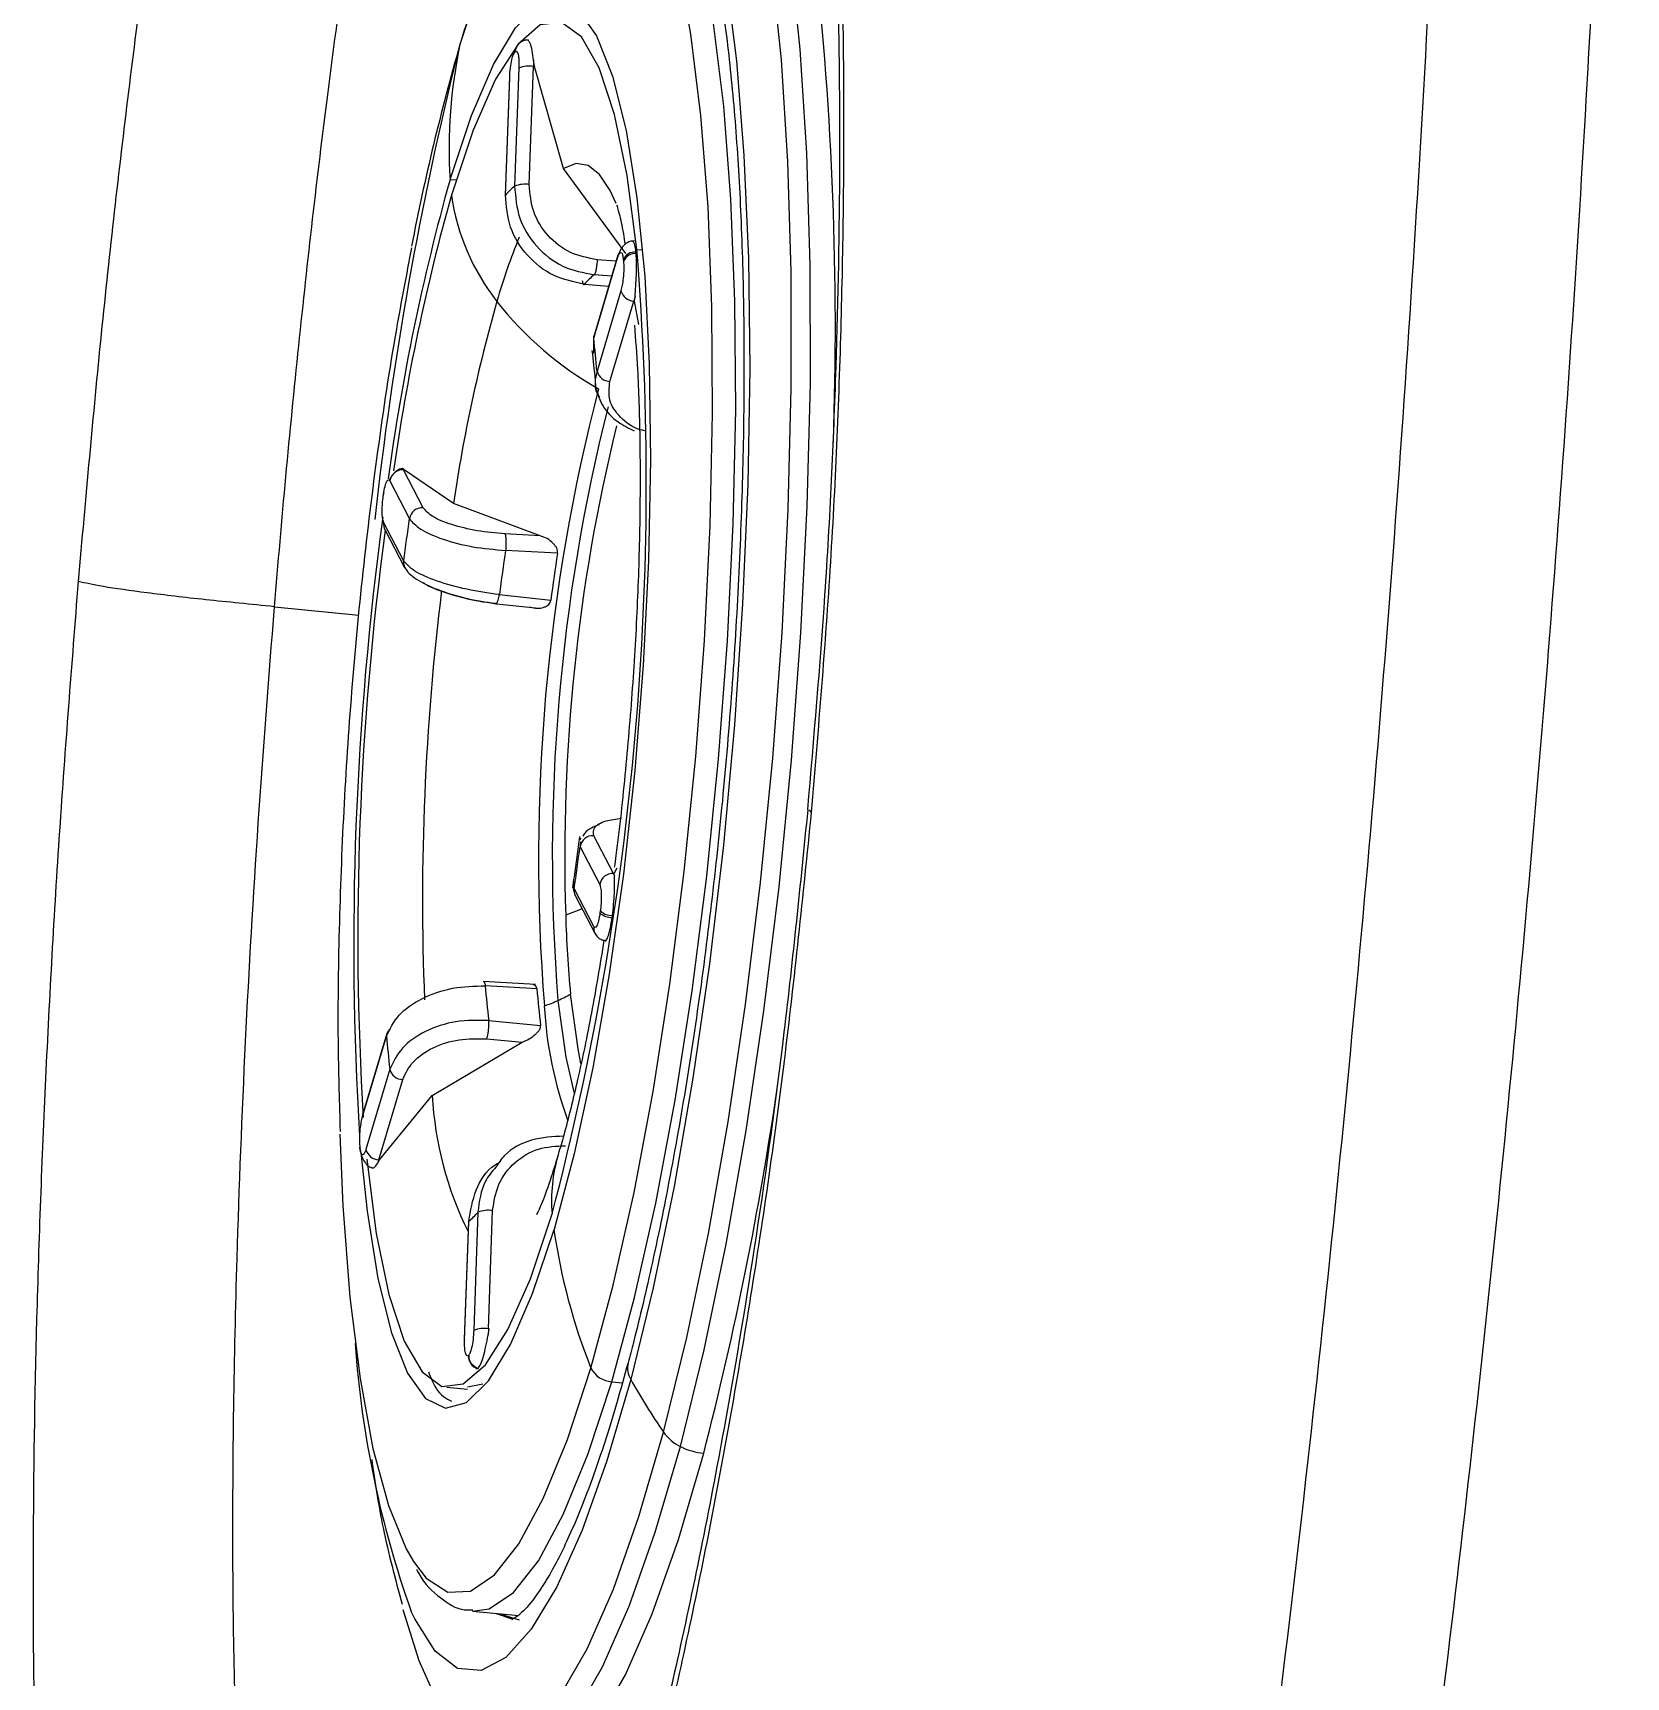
# Model space of a CAD drawing. Extents: x 939 to 1039, y 781 to 934.
# Drawn here: x 1028.76 to 1030.25, y 841.973 to 843.511 of the extents above; entities that cross this region are included whole.
import ezdxf

# ---------------------------------------------------------------- set-up
doc = ezdxf.new("R2010")
doc.units = 0
doc.header["$MEASUREMENT"] = 0
doc.layers.add('1', color=4, linetype='Continuous')

# ---------------------------------------------------------------- blocks, each defined once
blk = doc.blocks.new('Envoy')
at = {"layer": '1', "color": 3, "linetype": 'Continuous', "lineweight": 25}
for p, q in [((90.5604, 44.3265), (90.56, 44.3261)), ((90.5569, 44.3201), (90.5561, 44.3174)), ((90.5567, 44.3185), (90.5572, 44.319)), ((90.575, 44.3052), (90.5743, 44.311)), ((90.5743, 44.311), (90.5743, 44.3052)), ((90.5606, 44.3037), (90.5566, 44.1932)), ((90.5703, 44.1947), (90.5743, 44.3052)), ((90.5743, 44.3052), (90.575, 44.3052)), ((90.6023, 44.2097), (90.575, 44.3052)), ((90.5517, 44.2948), (90.5478, 44.1843)), ((90.548, 44.1848), (90.552, 44.2953)), ((90.6605, 44.1303), (90.6023, 44.2097)), ((90.4962, 44.1995), (90.5017, 44.1991)), ((90.6531, 44.1286), (90.6308, 44.0534)), ((90.67, 44.1316), (90.6701, 44.1301)), ((90.6708, 44.1339), (90.6762, 44.1335)), ((90.6306, 44.051), (90.6529, 44.1262)), ((90.6515, 44.123), (90.6338, 44.1244)), ((90.6582, 44.1246), (90.6584, 44.1231)), ((90.622, 44.1014), (90.6445, 44.0995)), ((90.6473, 44.1091), (90.6311, 44.1103)), ((90.656, 44.0954), (90.6336, 44.0202)), ((90.6457, 44.0105), (90.6681, 44.0857)), ((90.6692, 44.0901), (90.6681, 44.0857)), ((90.6681, 44.0857), (90.6688, 44.0856)), ((90.6688, 44.0856), (90.6692, 44.0901)), ((90.6727, 44.0637), (90.6688, 44.0856)), ((90.6305, 44.0365), (90.6306, 44.051)), ((90.4516, 43.9291), (90.4485, 43.9285)), ((90.4534, 43.9277), (90.4516, 43.9291)), ((90.4516, 43.9291), (90.4526, 43.9277)), ((90.471, 43.8924), (90.4526, 43.9277)), ((90.4526, 43.9277), (90.4534, 43.9277)), ((90.4994, 43.8962), (90.4534, 43.9277)), ((90.4398, 43.9175), (90.4582, 43.8821)), ((90.4338, 43.9057), (90.4335, 43.9038)), ((90.4337, 43.903), (90.434, 43.905)), ((90.5805, 43.8661), (90.4994, 43.8962)), ((90.4526, 43.8429), (90.4342, 43.8782)), ((90.4353, 43.8719), (90.4537, 43.8365)), ((90.5805, 43.8661), (90.5475, 43.8679)), ((90.5966, 43.8498), (90.5481, 43.8524)), ((90.5422, 43.8111), (90.5904, 43.806)), ((90.332, 43.7998), (90.4108, 43.7919)), ((90.5388, 43.8026), (90.5388, 43.8026)), ((90.5392, 43.8025), (90.5458, 43.8018)), ((90.5458, 43.8018), (90.5761, 43.7986)), ((90.8342, 43.6073), (90.8323, 43.6099)), ((90.6186, 43.5833), (90.6173, 43.5817)), ((90.6183, 43.58), (90.6177, 43.5753)), ((90.6177, 43.5753), (90.6361, 43.54)), ((90.649, 43.5502), (90.6306, 43.5856)), ((90.649, 43.5502), (90.6499, 43.5478)), ((90.6497, 43.5502), (90.649, 43.5502)), ((90.6497, 43.5502), (90.6525, 43.5555)), ((90.6499, 43.5478), (90.6497, 43.5502)), ((90.6122, 43.5361), (90.6127, 43.5409)), ((90.6306, 43.5007), (90.6122, 43.5361)), ((90.6133, 43.5297), (90.6317, 43.4944)), ((90.6198, 43.5171), (90.6043, 43.5112)), ((90.6367, 43.5152), (90.6364, 43.5132)), ((90.648, 43.5108), (90.6477, 43.5089)), ((90.6317, 43.4944), (90.6328, 43.4927)), ((90.5761, 43.4464), (90.5272, 43.4493)), ((90.5775, 43.4422), (90.5292, 43.4451)), ((90.5324, 43.4126), (90.5809, 43.4079)), ((90.4144, 43.3228), (90.4367, 43.398)), ((90.437, 43.4005), (90.4146, 43.3253)), ((90.4796, 43.3427), (90.5636, 43.3923)), ((90.5307, 43.3956), (90.5636, 43.3923)), ((90.4398, 43.3672), (90.4175, 43.292)), ((90.4296, 43.2823), (90.4519, 43.3575)), ((90.4303, 43.2823), (90.4796, 43.3427)), ((90.4118, 43.293), (90.4119, 43.2915)), ((90.4121, 43.2936), (90.412, 43.2951)), ((90.4283, 43.2788), (90.4303, 43.2823)), ((90.4296, 43.2823), (90.4283, 43.2788)), ((90.4303, 43.2823), (90.4296, 43.2823)), ((90.5396, 43.2786), (90.54, 43.2789)), ((90.5321, 43.1244), (90.536, 43.2349)), ((90.5135, 43.2245), (90.5095, 43.114)), ((90.5098, 43.1145), (90.5138, 43.225)), ((90.5223, 43.2334), (90.5184, 43.1229)), ((90.5321, 43.1244), (90.5318, 43.1184)), ((90.5318, 43.1184), (90.5329, 43.1243)), ((90.5329, 43.1243), (90.5321, 43.1244)), ((90.5136, 43.0997), (90.5132, 43.0993)), ((90.5202, 43.0868), (90.5222, 43.0872)), ((90.5227, 43.0876), (90.5222, 43.0872)), ((90.4932, 43.0696), (90.5124, 43.0678)), ((90.5267, 43.0726), (90.5124, 43.0697)), ((90.6475, 43.0748), (90.6574, 43.0738)), ((90.5172, 42.8602), (90.5605, 42.856)), ((90.5551, 42.8525), (90.5387, 42.8581))]:
    blk.add_line(p, q, dxfattribs=at)
at = {"layer": '1', "color": 3, "linetype": 'Continuous', "lineweight": 25, "flags": 128}
for points in [[(90.7116, 43.0143), (90.7338, 43.1045), (90.7544, 43.2035), (90.7731, 43.3098), (90.7897, 43.4217), (90.8039, 43.5378), (90.8155, 43.6562), (90.8243, 43.7753), (90.8302, 43.8934), (90.8331, 44.0086), (90.8329, 44.1194), (90.8298, 44.2241), (90.8237, 44.3212), (90.8146, 44.4092), (90.8028, 44.487), (90.7884, 44.5532), (90.7717, 44.6071), (90.7528, 44.6478), (90.732, 44.6747), (90.7097, 44.6874), (90.6862, 44.6857), (90.6696, 44.6763)], [(90.6959, 43.0276), (90.7177, 43.1162), (90.7379, 43.2135), (90.7563, 43.3178), (90.7726, 43.4278), (90.7865, 43.5418), (90.7979, 43.6582), (90.8066, 43.7752), (90.8124, 43.8911), (90.8152, 44.0043), (90.8151, 44.1132), (90.812, 44.216), (90.806, 44.3114), (90.7971, 44.3978)], [(90.754, 44.3894), (90.7639, 44.3105), (90.771, 44.222), (90.7752, 44.1254), (90.7764, 44.0222), (90.7746, 43.914), (90.7698, 43.8025), (90.7622, 43.6894), (90.7518, 43.5766), (90.7387, 43.4658), (90.7233, 43.3588), (90.7057, 43.2573), (90.6862, 43.1628), (90.6651, 43.0768)], [(90.6475, 43.0748), (90.6687, 43.1536), (90.6886, 43.2419), (90.7067, 43.3381), (90.7227, 43.4406), (90.7363, 43.5477), (90.7473, 43.6574), (90.7556, 43.7679), (90.761, 43.8774), (90.7633, 43.9839), (90.7626, 44.0856), (90.7589, 44.1809), (90.7522, 44.268), (90.7426, 44.3454), (90.7304, 44.4119), (90.7156, 44.4664), (90.6986, 44.5077), (90.6797, 44.5354), (90.6592, 44.5488), (90.6517, 44.5501)], [(90.6647, 44.5162), (90.6596, 44.522), (90.6394, 44.5352), (90.618, 44.5342), (90.5957, 44.5191), (90.5729, 44.4901), (90.55, 44.4476), (90.5274, 44.3925), (90.5054, 44.3256)], [(90.6279, 43.0875), (90.6488, 43.165), (90.6683, 43.2517), (90.6861, 43.3462), (90.7018, 43.4468), (90.7152, 43.552), (90.726, 43.6597), (90.7342, 43.7683), (90.7394, 43.8758), (90.7417, 43.9804), (90.7411, 44.0803), (90.7374, 44.1738), (90.7308, 44.2593), (90.7214, 44.3354), (90.7094, 44.4007), (90.6949, 44.4542), (90.6782, 44.4948), (90.6647, 44.5162)], [(90.4962, 44.1995), (90.5161, 44.2594), (90.5367, 44.307), (90.5575, 44.3412), (90.578, 44.3612), (90.5977, 44.3667), (90.6163, 44.3575), (90.6332, 44.3337), (90.6482, 44.296), (90.6609, 44.2452), (90.671, 44.1824), (90.6782, 44.109), (90.6825, 44.0266), (90.6837, 43.9371), (90.6818, 43.8426), (90.6769, 43.745), (90.6689, 43.6466), (90.6583, 43.5496), (90.645, 43.4561), (90.6296, 43.3683), (90.6122, 43.288), (90.5934, 43.2172)], [(90.6708, 44.1339), (90.6619, 44.2032), (90.6501, 44.2603), (90.6357, 44.3038), (90.619, 44.3327), (90.6005, 44.3462), (90.5806, 44.344), (90.5599, 44.3261), (90.5387, 44.2931), (90.5177, 44.2456), (90.4974, 44.1849)], [(90.5517, 44.2948), (90.5517, 44.2948), (90.552, 44.2953)], [(90.6515, 44.177), (90.6459, 44.1891), (90.636, 44.2041), (90.6253, 44.2126), (90.614, 44.2145), (90.6022, 44.2097)], [(90.548, 44.1848), (90.5478, 44.1843), (90.5478, 44.1843)], [(90.6531, 44.1286), (90.653, 44.1279), (90.6529, 44.1262)], [(90.6539, 44.1303), (90.6534, 44.1294), (90.6531, 44.1286)], [(90.6306, 44.051), (90.6306, 44.0527), (90.6308, 44.0534)], [(90.4337, 43.903), (90.4335, 43.9037), (90.4335, 43.9038)], [(90.6186, 43.3725), (90.6159, 43.3862), (90.6089, 43.4374)], [(90.5971, 43.4315), (90.6043, 43.3784), (90.6123, 43.3443)], [(90.4144, 43.3228), (90.4145, 43.3245), (90.4146, 43.3253)], [(90.393, 43.3065), (90.396, 43.2394), (90.4026, 43.1538), (90.412, 43.0778), (90.424, 43.0124), (90.4385, 42.959), (90.4552, 42.9184), (90.4619, 42.9067)], [(90.4118, 43.293), (90.4118, 43.2937), (90.412, 43.2951)], [(90.4128, 43.2891), (90.4186, 43.2343), (90.4286, 43.1715), (90.4413, 43.1206), (90.4563, 43.0829), (90.4733, 43.0592), (90.4918, 43.05), (90.5116, 43.0555), (90.5321, 43.0755), (90.5528, 43.1097), (90.5734, 43.1573), (90.5934, 43.2172)], [(90.4182, 43.2829), (90.4271, 43.2135), (90.439, 43.1564), (90.4534, 43.1129), (90.47, 43.084), (90.4885, 43.0705), (90.5084, 43.0727), (90.5292, 43.0906), (90.5503, 43.1237), (90.5713, 43.1711), (90.5917, 43.2318)], [(90.5135, 43.2245), (90.5135, 43.2245), (90.5138, 43.225)], [(90.5098, 43.1145), (90.5095, 43.114), (90.5095, 43.114)], [(90.5095, 43.114), (90.5097, 43.1135), (90.5098, 43.1134)], [(90.4619, 42.9067), (90.4738, 42.8912), (90.494, 42.878), (90.5154, 42.879), (90.5377, 42.8941), (90.5605, 42.9231), (90.5834, 42.9656), (90.606, 43.0207), (90.6279, 43.0875)], [(90.6651, 43.0768), (90.6428, 43.0008), (90.6196, 42.9359), (90.5959, 42.8831), (90.572, 42.8433), (90.5483, 42.817), (90.5253, 42.8048), (90.5032, 42.8067), (90.4824, 42.8229), (90.4632, 42.8529), (90.4599, 42.8598)], [(90.5173, 42.8602), (90.5329, 42.8624), (90.5556, 42.8778), (90.5788, 42.9074), (90.6021, 42.9506), (90.6251, 43.0067), (90.6475, 43.0748)], [(90.483, 42.7786), (90.4857, 42.7739), (90.5061, 42.7475), (90.528, 42.7351), (90.5511, 42.7367), (90.5751, 42.7525), (90.5997, 42.7821), (90.6244, 42.8251), (90.6489, 42.8809), (90.6728, 42.9488), (90.6959, 43.0276)], [(90.5173, 42.7302), (90.5184, 42.7292), (90.5407, 42.7165), (90.5642, 42.7182), (90.5887, 42.7342), (90.6136, 42.7643), (90.6388, 42.8081), (90.6637, 42.865), (90.6881, 42.934), (90.7116, 43.0143)], [(90.5673, 42.7073), (90.5851, 42.71), (90.6097, 42.7261), (90.6348, 42.7564), (90.6602, 42.8005), (90.6853, 42.8577), (90.7098, 42.9272), (90.7334, 43.008)], [(90.4519, 42.8619), (90.4671, 42.8139), (90.483, 42.7786)], [(90.5446, 42.8575), (90.5456, 42.8569), (90.5608, 42.852)]]:
    blk.add_lwpolyline(points, dxfattribs=at)
at = {"layer": '1', "color": 3, "linetype": 'Continuous', "lineweight": 25}
for centre, radius, start, end in [((87.6636, 44.0612), 3.1929, 358.0687, 6.3115), ((90.5682, 44.3186), 0.011, 133.4001, 178.257), ((93.6921, 43.5277), 3.2853, 166.0385, 173.8198), ((92.5658, 43.7311), 2.1444, 163.9046, 169.0908), ((90.9636, 44.2285), 0.4683, 168.0328, 183.5524), ((90.5677, 44.3182), 0.011, 133.4071, 178.2765), ((90.5701, 44.2797), 0.0258, 80.7956, 111.7319), ((92.4921, 43.641), 2.0726, 164.3676, 172.2842), ((90.5956, 44.1448), 0.0621, 128.8472, 139.9582), ((90.5662, 44.1692), 0.0258, 80.7956, 111.7319), ((92.426, 43.6454), 2.0026, 164.372, 171.9212), ((90.7025, 44.2138), 0.2071, 188.0274, 218.3395), ((91.1233, 43.9164), 0.6073, 157.836, 163.8467), ((87.983, 43.9153), 2.6967, 345.3186, 4.6489), ((90.6694, 44.1192), 0.0124, 87.2648, 154.0594), ((90.6695, 44.1177), 0.0124, 87.2934, 154.0097), ((90.6624, 44.0692), 0.0517, 127.3661, 141.4615), ((91.9698, 43.6792), 1.4864, 164.141, 171.6021), ((90.791, 44.2811), 0.3183, 217.9528, 240.658), ((90.6684, 44.0985), 0.0128, 194.1735, 268.5878), ((89.5807, 43.9316), 1.0566, 4.8092, 6.4874), ((90.6461, 44.0233), 0.0128, 194.173, 268.5883), ((92.3261, 43.5644), 1.7472, 165.4407, 184.5278), ((92.3156, 43.5661), 1.7238, 165.8771, 184.4813), ((92.2916, 43.5674), 1.6882, 166.2442, 181.9056), ((90.4519, 43.9155), 0.0123, 86.7231, 170.7164), ((90.435, 43.9055), 0.00118, 123.1885, 209.2661), ((93.3571, 43.4833), 2.951, 172.207, 183.4659), ((92.6176, 43.5566), 2.1839, 171.4284, 172.4675), ((90.4703, 43.8801), 0.0123, 86.7216, 170.7172), ((93.2406, 43.4907), 2.8307, 172.2701, 183.4178), ((90.4446, 43.8767), 0.0105, 171.5416, 207.5293), ((92.3718, 43.5735), 1.8449, 171.3019, 172.5989), ((92.4444, 43.5661), 1.8694, 171.2729, 172.6267), ((90.463, 43.8414), 0.0105, 171.6411, 216.8272), ((92.8201, 43.5258), 2.3497, 172.9321, 182.2861), ((88.4531, 43.8615), 2.1835, 351.4283, 352.4676), ((90.6299, 43.5733), 0.0123, 86.7218, 170.7177), ((90.6483, 43.538), 0.0123, 86.7231, 170.7164), ((90.6225, 43.5345), 0.0104, 171.5299, 207.541), ((91.6883, 43.541), 1.0844, 181.5703, 185.482), ((90.6481, 43.5267), 0.0178, 228.9676, 268.7853), ((90.6484, 43.5286), 0.0178, 228.9685, 268.7844), ((90.6409, 43.4992), 0.0104, 171.4823, 207.5891), ((91.4025, 43.515), 0.8762, 184.5783, 186.7125), ((91.4496, 43.5113), 0.8749, 184.527, 186.7875), ((90.5395, 43.5615), 0.1422, 293.8837, 299.2112), ((90.5338, 43.5742), 0.1562, 288.8812, 293.8816), ((90.9539, 43.4461), 0.3701, 183.0303, 200.1103), ((90.4434, 43.3985), 0.00671, 116.2001, 184.5392), ((91.4961, 43.4874), 1.0631, 184.823, 186.4909), ((90.4522, 43.3703), 0.0128, 194.1499, 268.6122), ((90.7974, 43.3584), 0.3182, 182.8379, 206.7097), ((87.5916, 43.8192), 3.2448, 345.5227, 351.7081), ((90.4172, 43.292), 0.00531, 162.8869, 205.6068), ((90.4299, 43.2952), 0.0128, 194.1735, 268.5878), ((90.7443, 43.2442), 0.1532, 163.7251, 184.6383), ((90.5319, 43.2094), 0.0258, 80.7891, 111.7384), ((90.475, 43.2731), 0.0618, 308.8184, 319.9871), ((91.1461, 43.2952), 0.5582, 188.0353, 201.8387), ((90.528, 43.0989), 0.0258, 80.7933, 111.733), ((91.3432, 43.1756), 0.938, 183.9795, 199.6723), ((90.5254, 43.0989), 0.0122, 178.5213, 255.08), ((90.5258, 43.0993), 0.0122, 178.5032, 255.0981), ((90.6487, 43.098), 0.0232, 206.6591, 266.9634), ((90.6826, 43.0877), 0.0205, 166.1565, 211.8533), ((91.2397, 43.4012), 0.6598, 209.4456, 214.4899), ((90.7307, 43.0528), 0.043, 215.8863, 243.6096), ((90.7381, 43.0655), 0.0577, 242.6569, 265.3751)]:
    blk.add_arc(centre, radius, start, end, dxfattribs=at)
for points, knots in [([(90.6338, 39.4842), (90.7177, 39.8149), (90.8855, 40.4771), (91.085, 41.484), (91.2446, 42.5005), (91.3591, 43.5259), (91.4284, 44.557), (91.4514, 45.5909), (91.4281, 46.624), (91.3586, 47.6534), (91.2441, 48.6766), (91.0847, 49.6913), (90.8854, 50.6971), (90.7176, 51.3588), (90.6338, 51.6894)], [0, 0, 0, 0, 0.082893, 0.165977, 0.249302, 0.33286, 0.416585, 0.500355, 0.584053, 0.667606, 0.750973, 0.834144, 0.917137, 1, 1, 1, 1]), ([(90.9092, 51.2008), (90.9809, 50.8937), (91.1241, 50.2799), (91.2936, 49.3497), (91.4284, 48.4144), (91.5248, 47.4744), (91.583, 46.5314), (91.6024, 45.5868), (91.583, 44.6422), (91.5248, 43.6992), (91.4284, 42.7592), (91.2936, 41.8239), (91.1241, 40.8937), (90.9809, 40.2799), (90.9092, 39.9728)], [0, 0, 0, 0, 0.083419, 0.166756, 0.250078, 0.333392, 0.416698, 0.499998, 0.583299, 0.666606, 0.749922, 0.833247, 0.916586, 1, 1, 1, 1]), ([(90.8342, 43.6073), (90.8408, 43.6855), (90.8538, 43.8418), (90.8634, 44.0749), (90.8657, 44.302), (90.8599, 44.5193), (90.8467, 44.7233), (90.8265, 44.9104), (90.7999, 45.0775), (90.7677, 45.2214), (90.7308, 45.3398), (90.69, 45.4303), (90.6464, 45.4912), (90.6007, 45.5214), (90.5541, 45.5203), (90.5072, 45.4877), (90.4608, 45.4243), (90.4157, 45.3313), (90.3722, 45.2105), (90.331, 45.0642), (90.2923, 44.8951), (90.2566, 44.7063), (90.224, 44.5012), (90.1949, 44.2832), (90.1691, 44.0562), (90.1553, 43.901), (90.1484, 43.8234)], [0, 0, 0, 0, 0.041569, 0.083137, 0.12471, 0.166294, 0.207894, 0.249513, 0.291157, 0.33283, 0.374536, 0.416275, 0.458047, 0.499851, 0.541682, 0.583529, 0.625374, 0.667204, 0.709005, 0.750763, 0.792461, 0.83409, 0.87565, 0.917147, 0.958592, 1, 1, 1, 1]), ([(90.332, 43.7998), (90.3354, 43.8404), (90.3425, 43.9223), (90.3545, 44.0435), (90.3675, 44.1629), (90.3818, 44.2809), (90.3981, 44.4026), (90.4174, 44.532), (90.4396, 44.6619), (90.4637, 44.7851), (90.4893, 44.8982), (90.5156, 44.997), (90.5435, 45.0845), (90.5714, 45.1561), (90.601, 45.2156), (90.6308, 45.2596), (90.6613, 45.2887), (90.6907, 45.303), (90.7099, 45.2999), (90.7188, 45.2984)], [0, 0, 0, 0, 0.049521, 0.099962, 0.149511, 0.199199, 0.251203, 0.310038, 0.377039, 0.440028, 0.503061, 0.570568, 0.629213, 0.694737, 0.755399, 0.819548, 0.881558, 0.944741, 1, 1, 1, 1]), ([(90.7391, 45.2906), (90.7312, 45.2957), (90.7161, 45.3054), (90.715, 45.3059), (90.7252, 45.2861), (90.7408, 45.2488), (90.7603, 45.1907), (90.7817, 45.1087), (90.7985, 45.0271), (90.8112, 44.9526), (90.8225, 44.8763), (90.8348, 44.7756), (90.8458, 44.655), (90.8542, 44.5193), (90.8595, 44.3762), (90.8612, 44.2093), (90.8576, 44.0186), (90.8482, 43.8157), (90.8362, 43.677), (90.8303, 43.61)], [0, 0, 0, 0, 0.061963, 0.117118, 0.165667, 0.212943, 0.277504, 0.342141, 0.399051, 0.435921, 0.471336, 0.521045, 0.586912, 0.639822, 0.699927, 0.767235, 0.841753, 0.923494, 1, 1, 1, 1]), ([(90.6516, 44.5486), (90.6459, 44.549), (90.6318, 44.5499), (90.6108, 44.5376), (90.5885, 44.516), (90.566, 44.4819), (90.5432, 44.435), (90.523, 44.3825), (90.5108, 44.3432), (90.5056, 44.3264)], [0, 0, 0, 0, 0.08795, 0.220943, 0.367469, 0.535898, 0.707126, 0.875346, 1, 1, 1, 1]), ([(90.6903, 44.5515), (90.6903, 44.5516), (90.6901, 44.5518), (90.6986, 44.544), (90.7103, 44.524), (90.723, 44.4918), (90.7353, 44.4479), (90.7466, 44.3923), (90.7561, 44.326), (90.7635, 44.2501), (90.7685, 44.1659), (90.7711, 44.0748), (90.7712, 43.9781), (90.7686, 43.8775), (90.7635, 43.7742), (90.7559, 43.67), (90.7459, 43.5661), (90.7337, 43.4643), (90.7195, 43.366), (90.7033, 43.2726), (90.686, 43.1871), (90.6721, 43.1285), (90.6643, 43.0988), (90.6626, 43.0926)], [0, 0, 0, 0, 0.027775, 0.070516, 0.115619, 0.161832, 0.210181, 0.260096, 0.310999, 0.3625, 0.414365, 0.466456, 0.51869, 0.571014, 0.623394, 0.675805, 0.728227, 0.780637, 0.833016, 0.885341, 0.937579, 0.986801, 1, 1, 1, 1]), ([(90.5694, 44.3296), (90.5693, 44.3296), (90.5683, 44.33), (90.5662, 44.3297), (90.5633, 44.3288), (90.5615, 44.3273), (90.5606, 44.3266)], [0, 0, 0, 0, 0.0161437, 0.3453809, 0.6748393, 1, 1, 1, 1]), ([(90.5743, 44.311), (90.5739, 44.3141), (90.573, 44.3204), (90.5713, 44.327), (90.57, 44.3287), (90.5694, 44.3295)], [0, 0, 0, 0, 0.341305, 0.691165, 1, 1, 1, 1]), ([(90.552, 44.2953), (90.5521, 44.2982), (90.5525, 44.304), (90.5538, 44.3114), (90.5553, 44.3165), (90.5563, 44.3179), (90.5567, 44.3185)], [0, 0, 0, 0, 0.279478, 0.558998, 0.779402, 1, 1, 1, 1]), ([(90.5572, 44.319), (90.5578, 44.3192), (90.5589, 44.3196), (90.5601, 44.3158), (90.5607, 44.3103), (90.5606, 44.3059), (90.5606, 44.3037)], [0, 0, 0, 0, 0.279665, 0.559237, 0.779579, 1, 1, 1, 1]), ([(90.5566, 44.1932), (90.5574, 44.183), (90.559, 44.1627), (90.5759, 44.1358), (90.6008, 44.1161), (90.621, 44.1122), (90.6311, 44.1103)], [0, 0, 0, 0, 0.250033, 0.500047, 0.750037, 1, 1, 1, 1]), ([(90.6338, 44.1244), (90.6252, 44.126), (90.608, 44.1293), (90.5868, 44.1461), (90.5724, 44.1688), (90.571, 44.1861), (90.5703, 44.1947)], [0, 0, 0, 0, 0.249838, 0.500219, 0.7505, 1, 1, 1, 1]), ([(90.622, 44.1014), (90.612, 44.1035), (90.5921, 44.1076), (90.5673, 44.1274), (90.5504, 44.1543), (90.5488, 44.1746), (90.548, 44.1848)], [0, 0, 0, 0, 0.2499723, 0.499981, 0.7499741, 1, 1, 1, 1]), ([(90.6523, 44.1749), (90.6522, 44.1752), (90.6518, 44.1763), (90.6544, 44.1675), (90.6574, 44.1549), (90.6593, 44.142), (90.6599, 44.1386)], [0, 0, 0, 0, 0.114766, 0.465328, 0.857938, 1, 1, 1, 1]), ([(90.6684, 44.1419), (90.667, 44.1418), (90.6644, 44.1418), (90.6603, 44.1394), (90.6566, 44.1356), (90.6548, 44.132), (90.6539, 44.1303)], [0, 0, 0, 0, 0.25688, 0.512533, 0.76155, 1, 1, 1, 1]), ([(90.67, 44.1316), (90.6697, 44.1339), (90.669, 44.1387), (90.6676, 44.142), (90.6667, 44.1416), (90.6664, 44.1414)], [0, 0, 0, 0, 0.379601, 0.76811, 1, 1, 1, 1]), ([(90.4602, 44.1354), (90.4553, 44.1103), (90.4434, 44.0487), (90.4282, 43.9472), (90.4142, 43.8336), (90.4036, 43.7208), (90.3962, 43.6084), (90.392, 43.4968), (90.3907, 43.3963), (90.3926, 43.3349), (90.3934, 43.309)], [0, 0, 0, 0, 0.097037, 0.23753, 0.372377, 0.504506, 0.635889, 0.767911, 0.902047, 1, 1, 1, 1]), ([(90.6529, 44.1262), (90.6535, 44.1278), (90.6547, 44.1311), (90.6564, 44.1315), (90.6576, 44.1292), (90.658, 44.1261), (90.6582, 44.1246)], [0, 0, 0, 0, 0.279474, 0.559006, 0.779402, 1, 1, 1, 1]), ([(90.6692, 44.0901), (90.6695, 44.0932), (90.6699, 44.0994), (90.6705, 44.1104), (90.6707, 44.1213), (90.6703, 44.1272), (90.6701, 44.1301)], [0, 0, 0, 0, 0.246571, 0.499356, 0.752627, 1, 1, 1, 1]), ([(90.6338, 44.1244), (90.6337, 44.1236), (90.6337, 44.122), (90.6333, 44.1189), (90.6328, 44.1153), (90.6321, 44.1124), (90.6315, 44.1109), (90.6312, 44.1105), (90.6311, 44.1103)], [0, 0, 0, 0, 0.1247162, 0.2493441, 0.5000214, 0.750656, 0.8752576, 1, 1, 1, 1]), ([(90.6584, 44.1231), (90.6585, 44.1207), (90.6588, 44.1159), (90.6582, 44.1076), (90.6572, 44.1004), (90.6564, 44.0971), (90.656, 44.0954)], [0, 0, 0, 0, 0.2796614, 0.55922, 0.7795878, 1, 1, 1, 1]), ([(90.6197, 44.105), (90.6198, 44.1042), (90.6201, 44.1027), (90.6206, 44.1014), (90.6213, 44.1009), (90.6218, 44.1013), (90.622, 44.1014)], [0, 0, 0, 0, 0.25941, 0.518917, 0.768451, 1, 1, 1, 1]), ([(90.6686, 44.0632), (90.6696, 44.0497), (90.6721, 44.0177), (90.6739, 43.9579), (90.674, 43.8866), (90.6719, 43.8093), (90.6674, 43.7286), (90.6604, 43.6473), (90.6544, 43.5889), (90.6503, 43.5597), (90.6497, 43.556)], [0, 0, 0, 0, 0.102034, 0.240915, 0.38446, 0.531064, 0.679517, 0.828891, 0.97838, 1, 1, 1, 1]), ([(90.6289, 44.0395), (90.6299, 44.0305), (90.6312, 44.0188), (90.6323, 44.0062), (90.6325, 44.0034)], [0, 0, 0, 0, 0.779119, 1, 1, 1, 1]), ([(90.6336, 44.0202), (90.632, 44.0131), (90.63, 44.0045), (90.6351, 43.9972), (90.6359, 43.9959)], [0, 0, 0, 0, 0.829002, 1, 1, 1, 1]), ([(90.6326, 44.0044), (90.6344, 43.9986), (90.6379, 43.987), (90.651, 43.9728), (90.6632, 43.9669), (90.6685, 43.9643)], [0, 0, 0, 0, 0.361922, 0.720273, 1, 1, 1, 1]), ([(90.6783, 43.9643), (90.6769, 43.9646), (90.6673, 43.9668), (90.6545, 43.9768), (90.6435, 43.9927), (90.645, 44.0046), (90.6457, 44.0105)], [0, 0, 0, 0, 0.056268, 0.371262, 0.686123, 1, 1, 1, 1]), ([(90.4496, 43.9285), (90.448, 43.9279), (90.4465, 43.9273), (90.4449, 43.9255), (90.4449, 43.9255)], [0, 0, 0, 0, 0.974113, 1, 1, 1, 1]), ([(90.434, 43.905), (90.4344, 43.9076), (90.4353, 43.9128), (90.437, 43.9173), (90.4386, 43.9189), (90.4394, 43.918), (90.4398, 43.9175)], [0, 0, 0, 0, 0.2796583, 0.5592119, 0.7795737, 1, 1, 1, 1]), ([(90.4411, 43.921), (90.4409, 43.9208), (90.4401, 43.92), (90.4395, 43.9186), (90.439, 43.9176)], [0, 0, 0, 0, 0.1911777, 1, 1, 1, 1]), ([(90.4342, 43.8782), (90.4338, 43.8795), (90.433, 43.882), (90.4326, 43.889), (90.4329, 43.8964), (90.4334, 43.9008), (90.4337, 43.903)], [0, 0, 0, 0, 0.27948, 0.558988, 0.779402, 1, 1, 1, 1]), ([(90.4337, 43.8803), (90.4338, 43.879), (90.4339, 43.8772), (90.4342, 43.876), (90.4343, 43.8756)], [0, 0, 0, 0, 0.686171, 1, 1, 1, 1]), ([(90.4582, 43.8821), (90.461, 43.8788), (90.4667, 43.8722), (90.4887, 43.8626), (90.5171, 43.8551), (90.5378, 43.8533), (90.5481, 43.8524)], [0, 0, 0, 0, 0.250027, 0.500042, 0.750011, 1, 1, 1, 1]), ([(90.5475, 43.8679), (90.5388, 43.8687), (90.5212, 43.8703), (90.497, 43.8763), (90.4782, 43.884), (90.4734, 43.8896), (90.471, 43.8924)], [0, 0, 0, 0, 0.249826, 0.500205, 0.750503, 1, 1, 1, 1]), ([(90.5475, 43.8679), (90.5477, 43.8676), (90.5479, 43.867), (90.5483, 43.865), (90.5485, 43.8618), (90.5485, 43.8579), (90.5483, 43.8547), (90.5482, 43.8532), (90.5481, 43.8524)], [0, 0, 0, 0, 0.1247094, 0.2493414, 0.4999926, 0.7506561, 0.8752754, 1, 1, 1, 1]), ([(90.5966, 43.8498), (90.5967, 43.8505), (90.5968, 43.8521), (90.596, 43.8546), (90.5945, 43.857), (90.5916, 43.8602), (90.5869, 43.8639), (90.5827, 43.8654), (90.5805, 43.8661)], [0, 0, 0, 0, 0.094226, 0.190477, 0.298323, 0.424526, 0.701644, 1, 1, 1, 1]), ([(90.5422, 43.8111), (90.532, 43.8126), (90.5115, 43.8155), (90.4832, 43.8235), (90.4611, 43.833), (90.4555, 43.8396), (90.4526, 43.8429)], [0, 0, 0, 0, 0.2499971, 0.4999681, 0.7499786, 1, 1, 1, 1]), ([(90.4539, 43.8362), (90.4551, 43.8344), (90.4574, 43.8309), (90.4667, 43.8239), (90.4838, 43.8155), (90.5061, 43.8087), (90.5252, 43.8046), (90.5348, 43.8033), (90.5396, 43.8027)], [0, 0, 0, 0, 0.130853, 0.257838, 0.50534, 0.750517, 0.874281, 1, 1, 1, 1]), ([(90.1484, 43.8234), (90.1423, 43.7455), (90.13, 43.5897), (90.1172, 43.3577), (90.1087, 43.1318), (90.1054, 42.9154), (90.1073, 42.7124), (90.1148, 42.5261), (90.1281, 42.3597), (90.1473, 42.2163), (90.1725, 42.0984), (90.2035, 42.0082), (90.2401, 41.9475), (90.2819, 41.9174), (90.3281, 41.9184), (90.3781, 41.9505), (90.4307, 42.013), (90.4851, 42.1048), (90.5398, 42.2242), (90.5938, 42.3691), (90.6457, 42.5368), (90.6944, 42.7244), (90.7387, 42.9288), (90.7774, 43.1465), (90.8104, 43.3737), (90.8263, 43.5295), (90.8342, 43.6073)], [0, 0, 0, 0, 0.041406, 0.08282, 0.124263, 0.165752, 0.2073, 0.248913, 0.29059, 0.332325, 0.37411, 0.415929, 0.457764, 0.499598, 0.541425, 0.583237, 0.625025, 0.666785, 0.708516, 0.750222, 0.791902, 0.833558, 0.875192, 0.916807, 0.958409, 1, 1, 1, 1]), ([(90.332, 43.7998), (90.3099, 43.802), (90.2658, 43.8063), (90.211, 43.8128), (90.1685, 43.8188), (90.1551, 43.8219), (90.1484, 43.8234)], [0, 0, 0, 0, 0.249995, 0.499992, 0.750002, 1, 1, 1, 1]), ([(90.4713, 43.8225), (90.4713, 43.8224), (90.4743, 43.8195), (90.4887, 43.8138), (90.5121, 43.8067), (90.5296, 43.8042), (90.5384, 43.803)], [0, 0, 0, 0, 0.005189, 0.337167, 0.669094, 1, 1, 1, 1]), ([(90.5396, 43.8027), (90.5398, 43.803), (90.5403, 43.8036), (90.5411, 43.8057), (90.5417, 43.8082), (90.5421, 43.8102), (90.5422, 43.8111)], [0, 0, 0, 0, 0.259374, 0.518934, 0.768478, 1, 1, 1, 1]), ([(90.5711, 43.7996), (90.5733, 43.799), (90.5776, 43.7979), (90.5829, 43.7988), (90.5865, 43.8003), (90.5885, 43.8018), (90.5899, 43.8037), (90.5903, 43.8053), (90.5904, 43.806)], [0, 0, 0, 0, 0.298342, 0.575112, 0.70155, 0.80945, 0.905746, 1, 1, 1, 1]), ([(90.4649, 42.1168), (90.457, 42.1165), (90.4425, 42.116), (90.423, 42.1272), (90.4054, 42.1437), (90.3904, 42.1651), (90.3778, 42.1892), (90.3672, 42.2143), (90.3569, 42.2439), (90.346, 42.2823), (90.3344, 42.3336), (90.3232, 42.3988), (90.3131, 42.4783), (90.3052, 42.5636), (90.2987, 42.6679), (90.2945, 42.7801), (90.2927, 42.9124), (90.2935, 43.047), (90.2971, 43.2084), (90.3043, 43.3911), (90.316, 43.596), (90.3267, 43.7323), (90.332, 43.7998)], [0, 0, 0, 0, 0.046302, 0.085392, 0.125209, 0.165748, 0.194112, 0.223487, 0.253869, 0.285254, 0.328403, 0.377737, 0.423594, 0.479373, 0.524078, 0.588299, 0.64328, 0.704704, 0.762316, 0.843057, 0.92227, 1, 1, 1, 1]), ([(90.5384, 43.803), (90.5385, 43.8028), (90.5389, 43.8023), (90.5393, 43.8025), (90.5396, 43.8027)], [0, 0, 0, 0, 0.481467, 1, 1, 1, 1]), ([(90.8307, 43.6099), (90.8237, 43.5403), (90.8101, 43.4053), (90.7836, 43.214), (90.7508, 43.0159), (90.7114, 42.8204), (90.6669, 42.6382), (90.6256, 42.4946), (90.5893, 42.3851), (90.5588, 42.3044), (90.5348, 42.2477), (90.5157, 42.2068), (90.5, 42.1758), (90.4854, 42.1496), (90.4664, 42.1186), (90.452, 42.1037), (90.474, 42.1147), (90.4852, 42.1203)], [0, 0, 0, 0, 0.085059, 0.164946, 0.239673, 0.342058, 0.4329, 0.512223, 0.580051, 0.636417, 0.68136, 0.71496, 0.746179, 0.782179, 0.822851, 0.909684, 1, 1, 1, 1]), ([(90.636, 43.5959), (90.6318, 43.5943), (90.6241, 43.5913), (90.6215, 43.5872), (90.6203, 43.5853)], [0, 0, 0, 0, 0.549905, 1, 1, 1, 1]), ([(90.6306, 43.5856), (90.6302, 43.5882), (90.6294, 43.5936), (90.6395, 43.5995), (90.6514, 43.6012), (90.6565, 43.6019)], [0, 0, 0, 0, 0.361998, 0.7248446, 1, 1, 1, 1]), ([(90.6173, 43.5847), (90.6157, 43.5721), (90.6135, 43.5559), (90.6111, 43.5401), (90.6106, 43.5367)], [0, 0, 0, 0, 0.779551, 1, 1, 1, 1]), ([(90.6118, 43.5429), (90.6113, 43.5406), (90.6105, 43.5373), (90.6119, 43.5339), (90.6123, 43.533)], [0, 0, 0, 0, 0.7143098, 1, 1, 1, 1]), ([(90.648, 43.5108), (90.6484, 43.5143), (90.6493, 43.5214), (90.6499, 43.5321), (90.65, 43.5416), (90.6499, 43.5458), (90.6499, 43.5478)], [0, 0, 0, 0, 0.247557, 0.500838, 0.753647, 1, 1, 1, 1]), ([(90.6361, 43.54), (90.6365, 43.5387), (90.6374, 43.5362), (90.6377, 43.5292), (90.6375, 43.5218), (90.637, 43.5174), (90.6367, 43.5152)], [0, 0, 0, 0, 0.2794852, 0.5590026, 0.7794159, 1, 1, 1, 1]), ([(90.6364, 43.5132), (90.636, 43.5106), (90.6351, 43.5054), (90.6333, 43.5009), (90.6318, 43.4993), (90.631, 43.5003), (90.6306, 43.5007)], [0, 0, 0, 0, 0.279652, 0.559228, 0.779582, 1, 1, 1, 1]), ([(90.6413, 43.4873), (90.6416, 43.4873), (90.6423, 43.4873), (90.6442, 43.4918), (90.6462, 43.499), (90.6472, 43.5056), (90.6477, 43.5089)], [0, 0, 0, 0, 0.246604, 0.49939, 0.752601, 1, 1, 1, 1]), ([(90.6401, 43.4878), (90.6363, 43.4647), (90.6286, 43.4182), (90.6157, 43.3569), (90.6051, 43.3139), (90.5991, 43.2934), (90.5974, 43.2875)], [0, 0, 0, 0, 0.293202, 0.592754, 0.883525, 1, 1, 1, 1]), ([(90.632, 43.4938), (90.6327, 43.4927), (90.6342, 43.4905), (90.6371, 43.4885), (90.6398, 43.4876), (90.6415, 43.4877), (90.6421, 43.4878)], [0, 0, 0, 0, 0.276695, 0.559822, 0.845078, 1, 1, 1, 1]), ([(90.4367, 43.398), (90.4399, 43.4048), (90.4463, 43.4183), (90.4693, 43.4342), (90.4983, 43.4444), (90.5189, 43.4449), (90.5292, 43.4451)], [0, 0, 0, 0, 0.250027, 0.500023, 0.75002, 1, 1, 1, 1]), ([(90.5275, 43.4491), (90.5275, 43.4491), (90.5279, 43.4494), (90.5284, 43.4484), (90.5289, 43.4468), (90.5291, 43.4457), (90.5292, 43.4451)], [0, 0, 0, 0, 0.089002, 0.545671, 0.772764, 1, 1, 1, 1]), ([(90.5775, 43.4422), (90.5773, 43.4428), (90.5771, 43.4441), (90.5758, 43.4455), (90.5745, 43.446), (90.5739, 43.4463)], [0, 0, 0, 0, 0.315887, 0.638838, 1, 1, 1, 1]), ([(90.5324, 43.4126), (90.522, 43.4129), (90.5014, 43.4133), (90.4723, 43.4034), (90.4494, 43.3875), (90.443, 43.374), (90.4398, 43.3672)], [0, 0, 0, 0, 0.249972, 0.499979, 0.749981, 1, 1, 1, 1]), ([(90.5318, 43.4007), (90.5319, 43.4018), (90.5322, 43.4039), (90.5325, 43.4073), (90.5325, 43.4103), (90.5324, 43.4119), (90.5324, 43.4126)], [0, 0, 0, 0, 0.25942, 0.518954, 0.768462, 1, 1, 1, 1]), ([(90.5636, 43.3923), (90.5658, 43.3933), (90.5701, 43.3953), (90.5751, 43.3989), (90.5782, 43.4019), (90.5799, 43.404), (90.5809, 43.4061), (90.5809, 43.4073), (90.5809, 43.4079)], [0, 0, 0, 0, 0.29819, 0.575126, 0.701479, 0.809406, 0.905728, 1, 1, 1, 1]), ([(90.4519, 43.3575), (90.4546, 43.3633), (90.46, 43.3747), (90.4796, 43.388), (90.5043, 43.3961), (90.5219, 43.3957), (90.5307, 43.3956)], [0, 0, 0, 0, 0.249784, 0.500159, 0.750476, 1, 1, 1, 1]), ([(90.5307, 43.3956), (90.5309, 43.3963), (90.5313, 43.3978), (90.5316, 43.3997), (90.5318, 43.4007)], [0, 0, 0, 0, 0.481474, 1, 1, 1, 1]), ([(90.412, 43.2951), (90.4118, 43.2975), (90.4116, 43.3023), (90.4121, 43.3106), (90.4131, 43.3178), (90.414, 43.3211), (90.4144, 43.3228)], [0, 0, 0, 0, 0.279652, 0.559229, 0.779577, 1, 1, 1, 1]), ([(90.6023, 43.3045), (90.5922, 43.304), (90.5721, 43.303), (90.5494, 43.291), (90.5415, 43.2792), (90.539, 43.2755)], [0, 0, 0, 0, 0.4092556, 0.8185419, 1, 1, 1, 1]), ([(90.4175, 43.292), (90.4169, 43.2904), (90.4157, 43.2871), (90.414, 43.2867), (90.4128, 43.289), (90.4123, 43.2921), (90.4121, 43.2936)], [0, 0, 0, 0, 0.2794916, 0.5590222, 0.7794338, 1, 1, 1, 1]), ([(90.4124, 43.2897), (90.413, 43.2878), (90.4142, 43.2837), (90.4172, 43.2789), (90.4203, 43.2759), (90.4224, 43.2753), (90.4231, 43.2751)], [0, 0, 0, 0, 0.269546, 0.550843, 0.839146, 1, 1, 1, 1]), ([(90.536, 43.2349), (90.5373, 43.2434), (90.5399, 43.2604), (90.5559, 43.2809), (90.5782, 43.2944), (90.5955, 43.2952), (90.6042, 43.2955)], [0, 0, 0, 0, 0.249767, 0.500143, 0.750421, 1, 1, 1, 1]), ([(90.5974, 43.2875), (90.5952, 43.2802), (90.5897, 43.2623), (90.5825, 43.2427), (90.577, 43.2307), (90.577, 43.2307), (90.5771, 43.2308)], [0, 0, 0, 0, 0.222857, 0.542935, 0.830309, 1, 1, 1, 1]), ([(90.4225, 43.2751), (90.4234, 43.2749), (90.425, 43.2744), (90.4272, 43.2773), (90.4283, 43.2788)], [0, 0, 0, 0, 0.50304, 1, 1, 1, 1]), ([(90.5138, 43.225), (90.5154, 43.2348), (90.5186, 43.2544), (90.5311, 43.2739), (90.5414, 43.2795), (90.543, 43.2803)], [0, 0, 0, 0, 0.457287, 0.914534, 1, 1, 1, 1]), ([(90.539, 43.2755), (90.5354, 43.2713), (90.5253, 43.2595), (90.5235, 43.2436), (90.5223, 43.2334)], [0, 0, 0, 0, 0.357601, 1, 1, 1, 1]), ([(90.5132, 43.0993), (90.5126, 43.099), (90.5115, 43.0986), (90.5103, 43.1024), (90.5097, 43.108), (90.5098, 43.1123), (90.5098, 43.1145)], [0, 0, 0, 0, 0.2796373, 0.5592339, 0.7795774, 1, 1, 1, 1]), ([(90.5184, 43.1229), (90.5182, 43.12), (90.5179, 43.1142), (90.5165, 43.1068), (90.5151, 43.1017), (90.5141, 43.1003), (90.5136, 43.0997)], [0, 0, 0, 0, 0.2794855, 0.5589998, 0.779416, 1, 1, 1, 1]), ([(90.5227, 43.0876), (90.5234, 43.0887), (90.525, 43.0909), (90.5274, 43.0983), (90.5297, 43.1078), (90.5311, 43.1149), (90.5318, 43.1184)], [0, 0, 0, 0, 0.2476717, 0.5010558, 0.7537984, 1, 1, 1, 1]), ([(90.4759, 43.0841), (90.4781, 43.0787), (90.4845, 43.063), (90.4925, 43.0592), (90.4976, 43.0567)], [0, 0, 0, 0, 0.346438, 1, 1, 1, 1]), ([(90.6626, 43.0926), (90.6591, 43.0799), (90.6491, 43.0435), (90.632, 42.9904), (90.6115, 42.9377), (90.5917, 42.8971), (90.5734, 42.8691), (90.5594, 42.8545), (90.5534, 42.8524), (90.5542, 42.8524), (90.5543, 42.8524)], [0, 0, 0, 0, 0.083125, 0.239556, 0.394813, 0.54784, 0.697158, 0.840709, 0.97799, 1, 1, 1, 1]), ([(90.4229, 43.0022), (90.426, 42.9808), (90.4328, 42.9354), (90.4449, 42.8905), (90.4513, 42.8668)], [0, 0, 0, 0, 0.47233, 1, 1, 1, 1]), ([(90.4648, 42.8993), (90.4655, 42.898), (90.4717, 42.8858), (90.4856, 42.8733), (90.5038, 42.8607), (90.5148, 42.8614), (90.5174, 42.8616)], [0, 0, 0, 0, 0.053739, 0.497417, 0.877313, 1, 1, 1, 1])]:
    blk.add_open_spline(points, degree=3, knots=knots, dxfattribs=at)

msp = doc.modelspace()

# ---------------------------------------------------------------- block references
at = {"layer": '1'}
msp.add_blockref('Envoy', (938.6538, 799.1744), dxfattribs=at)

doc.saveas('drawing.dxf')
